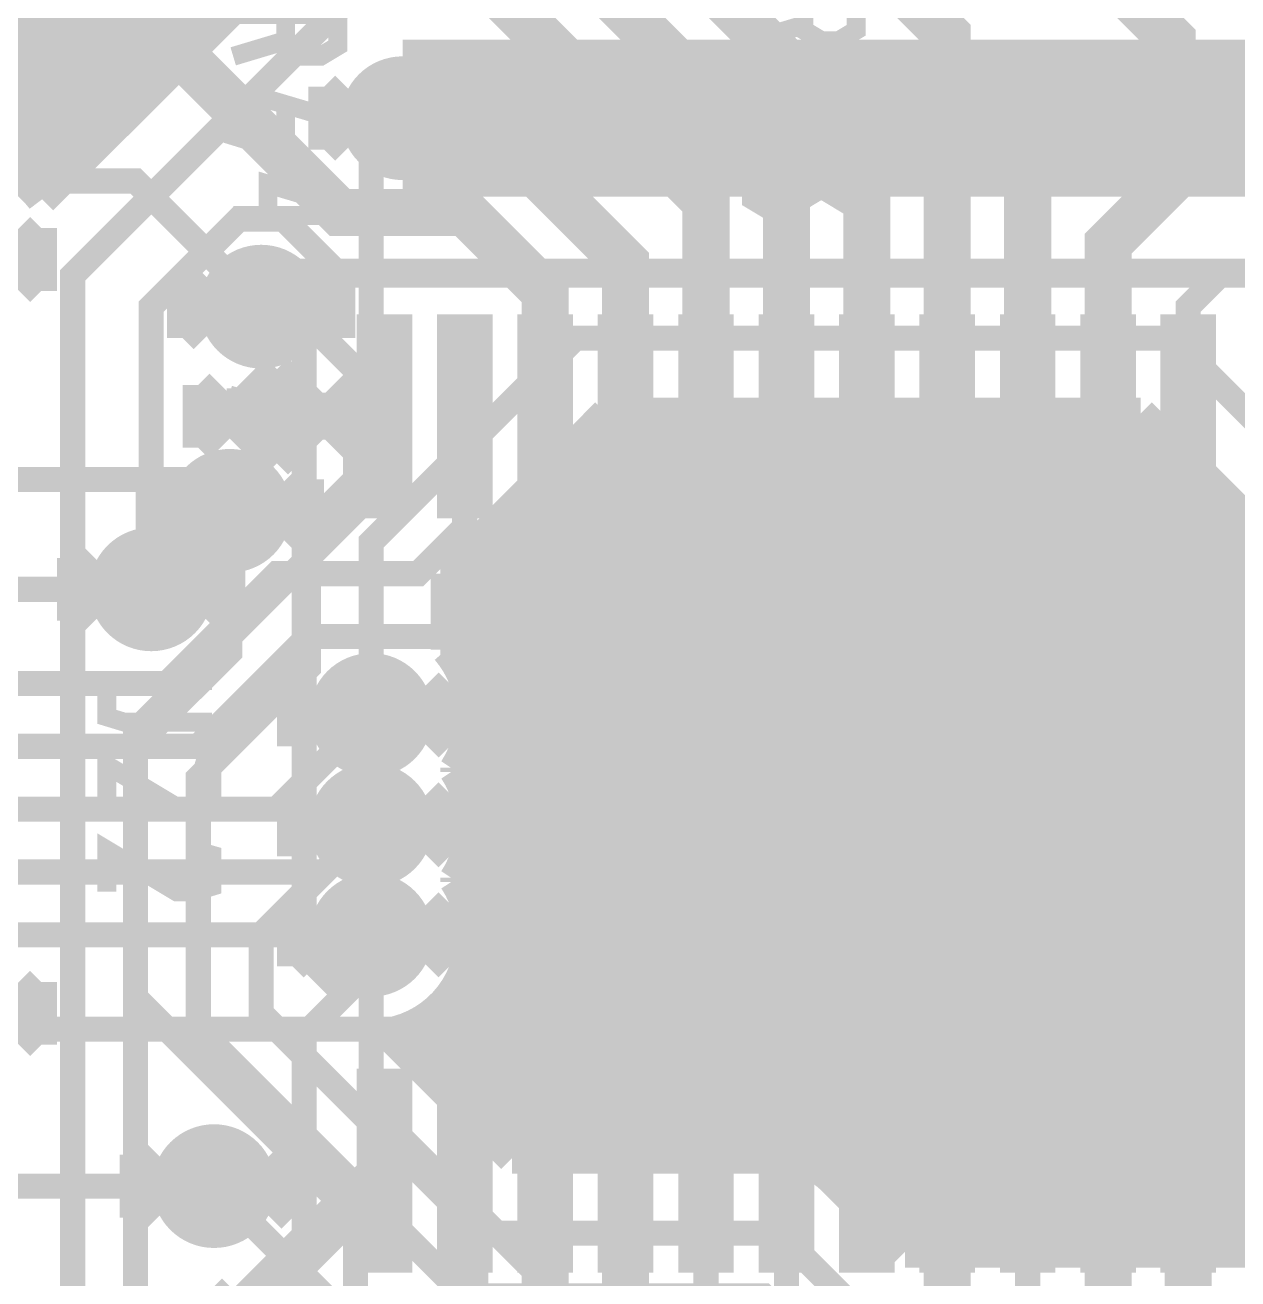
# Model space of a CAD drawing. Extents: x -10 to 131, y -93 to 209.
# Drawn here: x 1.14 to 10.95, y 46.24 to 56.38 of the extents above; entities that cross this region are included whole.
import ezdxf

# ---------------------------------------------------------------- set-up
doc = ezdxf.new("R2010")
doc.units = 0
doc.header["$MEASUREMENT"] = 0
doc.layers.get('0').update_dxf_attribs({"linetype": 'CONTINUOUS'})
for name, color, linetype in [('22-303-0_AST', 7, 'CONTINUOUS'), ('22-303-0_BOT', 2, 'CONTINUOUS'), ('22-303-0_DRD', 6, 'CONTINUOUS'), ('22-303-0_DRL', 1, 'CONTINUOUS'), ('22-303-0_GND', 3, 'CONTINUOUS'), ('22-303-0_IN1', 10, 'CONTINUOUS'), ('22-303-0_SMB', 14, 'CONTINUOUS'), ('22-303-0_SMT', 9, 'CONTINUOUS'), ('22-303-0_SPT', 11, 'CONTINUOUS'), ('22-303-0_SST', 8, 'CONTINUOUS'), ('22-303-0_TOP', 15, 'CONTINUOUS'), ('THRUHOLE_TAP', 2, 'CONTINUOUS')]:
    doc.layers.add(name, color=color, linetype=linetype)

# ---------------------------------------------------------------- blocks, each defined once
blk = doc.blocks.new('ROUND_65')
at = {"const_width": 0.29972}
blk.add_lwpolyline([(-0.14986, 0, 1), (0.14986, 0, 1)], format="xyb", close=True, dxfattribs=at)
blk = doc.blocks.new('ROUND_70')
at = {"const_width": 0.29972}
blk.add_lwpolyline([(-0.14986, 0, 1), (0.14986, 0, 1)], format="xyb", close=True, dxfattribs=at)
blk = doc.blocks.new('ROUND_75')
at = {"const_width": 0.29972}
blk.add_lwpolyline([(-0.14986, 0, 1), (0.14986, 0, 1)], format="xyb", close=True, dxfattribs=at)
blk = doc.blocks.new('ROUND_115')
at = {"const_width": 0.10033}
blk.add_lwpolyline([(-0.050164, 0, 1), (0.050164, 0, 1)], format="xyb", close=True, dxfattribs=at)
blk = doc.blocks.new('ROUND_116')
at = {"const_width": 0.10033}
blk.add_lwpolyline([(-0.050164, 0, 1), (0.050164, 0, 1)], format="xyb", close=True, dxfattribs=at)
blk = doc.blocks.new('ROUND_117')
at = {"const_width": 0.10033}
blk.add_lwpolyline([(-0.050164, 0, 1), (0.050164, 0, 1)], format="xyb", close=True, dxfattribs=at)
blk = doc.blocks.new('ROUND_79')
at = {"const_width": 0.0635}
blk.add_lwpolyline([(-0.03175, 0, 1), (0.03175, 0, 1)], format="xyb", close=True, dxfattribs=at)
blk = doc.blocks.new('ROUND_98')
at = {"const_width": 0.50038}
blk.add_lwpolyline([(-0.25019, 0, 1), (0.25019, 0, 1)], format="xyb", close=True, dxfattribs=at)
blk = doc.blocks.new('ROUND_100')
at = {"const_width": 0.50038}
blk.add_lwpolyline([(-0.25019, 0, 1), (0.25019, 0, 1)], format="xyb", close=True, dxfattribs=at)
blk = doc.blocks.new('ROUND_101')
at = {"const_width": 0.0635}
blk.add_lwpolyline([(-0.03175, 0, 1), (0.03175, 0, 1)], format="xyb", close=True, dxfattribs=at)
blk = doc.blocks.new('RECTANGLE_54')
blk.add_solid([(2.16027, 1.49987), (2.16027, -1.49987), (-2.16027, 1.49987), (-2.16027, -1.49987)])
blk = doc.blocks.new('RECTANGLE_55')
blk.add_solid([(0.22479, 0.82423), (0.22479, -0.82423), (-0.22479, 0.82423), (-0.22479, -0.82423)])
blk = doc.blocks.new('ROUND_69')
at = {"const_width": 0.1016}
blk.add_lwpolyline([(-0.0508, 0, 1), (0.0508, 0, 1)], format="xyb", close=True, dxfattribs=at)
blk = doc.blocks.new('ROUND_108')
at = {"const_width": 0.10033}
blk.add_lwpolyline([(-0.050164, 0, 1), (0.050164, 0, 1)], format="xyb", close=True, dxfattribs=at)

msp = doc.modelspace()

# ---------------------------------------------------------------- linework, layer by layer
at = {"layer": '22-303-0_AST'}
for points, const_width in [([(11.84402, 54.38902), (11.84402, 45.94098), (3.7211, 45.94098), (3.39598, 46.2661), (3.39598, 48.21428), (3.7211, 48.5394), (3.39598, 48.86452), (3.39598, 54.38902), (11.84402, 54.38902)], 0.20066), ([(8.22198, 51.22418), (7.37616, 51.22418), (7.20598, 51.2826), (7.20598, 51.6382), (7.37616, 51.69662), (8.22198, 51.69662)], 0.1524), ([(7.20598, 50.38598), (7.20598, 50.85842), (7.88416, 50.38598), (8.0518, 50.38598), (8.22198, 50.4444), (8.22198, 50.8), (8.0518, 50.85842)], 0.1524), ([(7.20598, 49.54778), (7.20598, 50.02022), (7.88416, 49.54778), (8.0518, 49.54778), (8.22198, 49.6062), (8.22198, 49.9618), (8.0518, 50.02022)], 0.1524)]:
    msp.add_lwpolyline(points, dxfattribs=dict(at, const_width=const_width))
at = {"layer": '22-303-0_BOT'}
for points, const_width in [([(1.1938, 105.2576), (1.1938, 55.06466)], 0.254), ([(14.986, -24.003), (13.843, -25.146), (4.826, -25.146), (3.81, -24.13), (3.81, 2.032), (-0.381, 6.223), (-0.381, 24.765), (-1.143, 25.527), (-1.143, 34.798), (1.524, 37.465), (1.524, 54.356), (5.969, 58.801), (5.969, 73.533), (6.604, 74.168), (6.604, 100.711)], 0.2032), ([(1.4224, 63.24854), (1.4224, 55.11546)], 0.254), ([(1.651, 63.02248), (1.651, 55.34406)], 0.254), ([(2.794, 62.96152), (2.794, 56.48706)], 0.254), ([(1.8796, 62.89802), (1.8796, 55.57266)], 0.254), ([(2.5654, 62.865), (2.5654, 56.25846)], 0.254), ([(2.1082, 62.83452), (2.1082, 55.80126)], 0.254), ([(2.3368, 62.82436), (2.3368, 56.02986)], 0.254), ([(5.3594, 59.05246), (1.27762, 54.97068)], 0.254), ([(2.5908, 56.2864), (-3.3274, 56.2864)], 0.254), ([(2.3622, 56.0578), (-3.3274, 56.0578)], 0.254), ([(4.191, 55.626), (9.525, 55.626)], 1.27), ([(16.51, 55.626), (9.525, 55.626)], 1.27), ([(2.1336, 55.8292), (-3.3274, 55.8292)], 0.254), ([(1.905, 55.6006), (-3.3274, 55.6006)], 0.254), ([(1.6764, 55.372), (-3.3274, 55.372)], 0.254), ([(1.4478, 55.1434), (1.09982, 55.1434)], 0.254), ([(12.192, 54.356), (3.683, 54.356), (3.22834, 54.81066), (2.86766, 54.81066), (2.159, 54.102), (2.159, 51.816)], 0.2032), ([(8.763, 45.085), (8.128, 45.085), (7.112, 46.101), (4.699, 46.101), (2.54, 48.26), (2.54, 50.292), (3.429, 51.181), (3.429, 52.324), (3.81, 52.705), (3.81, 53.594), (3.302, 54.102), (3.048, 54.102)], 0.2032), ([(19.812, 48.006), (15.24, 52.578), (11.684, 52.578), (10.414, 53.848), (5.588, 53.848), (3.937, 52.197), (3.937, 50.8)], 0.2032), ([(2.7686, 53.34254), (2.7686, 53.25872)], 0.254), ([(2.86766, 53.3146), (2.7686, 53.3146)], 0.254), ([(2.794, 53.33492), (2.794, 53.25872)], 0.254), ([(3.2004, 53.30952), (3.2004, 53.1495)], 0.254), ([(2.794, 53.25872), (2.76861, 53.25832)], 0.254), ([(3.0226, 53.29428), (3.0226, 53.2257)], 0.254), ([(5.83946, 53.2384), (4.5466, 51.943)], 0.254), ([(10.16, 53.2384), (5.83946, 53.2384)], 0.254), ([(5.9944, 53.2384), (5.9944, 47.2186)], 0.254), ([(6.223, 53.2384), (6.223, 47.2186)], 0.254), ([(6.4516, 53.2384), (6.4516, 47.2186)], 0.254), ([(6.6802, 53.2384), (6.6802, 47.2186)], 0.254), ([(6.9088, 53.2384), (6.9088, 47.2186)], 0.254), ([(7.1374, 53.2384), (7.1374, 47.2186)], 0.254), ([(7.366, 53.2384), (7.366, 47.2059)], 0.254), ([(7.5946, 53.2384), (7.5946, 47.1043)], 0.254), ([(7.8232, 53.2384), (7.8232, 46.88586)], 0.254), ([(8.0518, 53.2384), (8.0518, 46.65726)], 0.254), ([(8.2804, 53.2384), (8.2804, 46.4566)], 0.254), ([(8.509, 53.2384), (8.509, 46.4566)], 0.254), ([(8.7376, 53.2384), (8.7376, 46.4566)], 0.254), ([(8.9662, 53.2384), (8.9662, 46.4566)], 0.254), ([(9.1948, 53.2384), (9.1948, 46.4566)], 0.254), ([(9.4234, 53.2384), (9.4234, 46.4566)], 0.254), ([(9.652, 53.2384), (9.652, 46.4566)], 0.254), ([(9.8806, 53.2384), (9.8806, 46.4566)], 0.254), ([(10.1092, 53.2384), (10.1092, 46.4566)], 0.254), ([(10.16, 53.2384), (11.24712, 52.15382)], 0.254), ([(5.7658, 53.1622), (5.7658, 47.2186)], 0.254), ([(10.3124, 53.086), (5.68706, 53.086)], 0.254), ([(10.3378, 53.0606), (10.3378, 46.4566)], 0.254), ([(5.5372, 52.9336), (5.5372, 47.2186)], 0.254), ([(10.541, 52.8574), (5.45846, 52.8574)], 0.254), ([(10.5664, 52.832), (10.5664, 46.4566)], 0.254), ([(5.3086, 52.705), (5.3086, 47.2186)], 0.254), ([(10.7696, 52.6288), (5.22986, 52.6288)], 0.254), ([(10.795, 52.6034), (10.795, 46.4566)], 0.254), ([(17.526, 40.767), (10.033, 40.767), (9.271, 40.005), (3.048, 40.005), (2.54, 40.513), (2.54, 45.339), (2.032, 45.847), (2.032, 50.546), (2.794, 51.308), (2.794, 52.451)], 0.2032), ([(10.9982, 52.4002), (5.00126, 52.4002)], 0.254), ([(5.08, 52.4764), (5.08, 47.2186)], 0.254), ([(11.0236, 52.3748), (11.0236, 46.4566)], 0.254), ([(4.8514, 52.2478), (4.8514, 47.44466)], 0.254), ([(11.2268, 52.1716), (4.77266, 52.1716)], 0.254), ([(4.6228, 52.0192), (4.6228, 51.22672)], 0.254), ([(15.0114, 51.943), (4.5466, 51.943)], 0.254), ([(4.5466, 51.943), (4.5466, 51.32832)], 0.254), ([(15.24, 51.7144), (4.5466, 51.7144)], 0.254), ([(15.4686, 51.4858), (4.5466, 51.4858)], 0.254), ([(15.6972, 51.2572), (4.60248, 51.2572)], 0.254), ([(15.9258, 51.0286), (4.7117, 51.0286)], 0.254), ([(16.1544, 50.8), (4.74472, 50.8)], 0.254), ([(16.383, 50.5714), (4.7117, 50.5714)], 0.254), ([(4.6228, 50.37328), (4.6228, 50.33772)], 0.254), ([(16.6116, 50.3428), (4.62026, 50.3428)], 0.254), ([(16.8402, 50.1142), (4.71932, 50.1142)], 0.254), ([(12.319, 45.847), (8.001, 45.847), (7.239, 46.609), (4.826, 46.609), (3.048, 48.387), (3.048, 49.022), (3.937, 49.911)], 0.2032), ([(17.0688, 49.8856), (4.74472, 49.8856)], 0.254), ([(17.2974, 49.657), (4.70408, 49.657)], 0.254), ([(4.6228, 49.48428), (4.6228, 49.44872)], 0.254), ([(17.526, 49.4284), (4.6355, 49.4284)], 0.254), ([(17.7546, 49.1998), (4.7244, 49.1998)], 0.254), ([(17.9832, 48.9712), (4.74218, 48.9712)], 0.254), ([(18.2118, 48.7426), (4.69392, 48.7426)], 0.254), ([(4.6228, 48.59528), (4.6228, 47.67326)], 0.254), ([(18.4404, 48.514), (4.56438, 48.514)], 0.254), ([(4.3942, 48.35652), (4.3942, 47.90186)], 0.254), ([(4.1656, 48.2473), (4.1656, 48.13046)], 0.254), ([(18.669, 48.2854), (4.2672, 48.2854)], 0.254), ([(4.07162, 48.22444), (5.07746, 47.2186)], 0.254), ([(18.8976, 48.0568), (4.23926, 48.0568)], 0.254), ([(19.0246, 47.8282), (4.46786, 47.8282)], 0.254), ([(19.1135, 47.5996), (4.69646, 47.5996)], 0.254), ([(19.31162, 47.371), (4.92506, 47.371)], 0.254), ([(7.239, 47.2186), (5.07746, 47.2186)], 0.254), ([(18.74266, 47.1424), (7.53364, 47.1424)], 0.254), ([(7.6708, 47.0408), (8.25246, 46.4566)], 0.254), ([(2.667, 46.99), (4.064, 45.593), (6.858, 45.593), (7.239, 45.212), (7.239, 44.323)], 0.2032), ([(18.3388, 46.9138), (7.79526, 46.9138)], 0.254), ([(18.1864, 46.6852), (8.02386, 46.6852)], 0.254), ([(11.78814, 46.4566), (8.25246, 46.4566)], 0.254), ([(11.78814, 46.4566), (8.25246, 46.4566)], 0.254), ([(2.6416, 46.1518), (2.6416, 46.09846)], 0.254), ([(2.6416, 46.1518), (3.62712, 45.16882)], 0.254)]:
    msp.add_lwpolyline(points, dxfattribs=dict(at, const_width=const_width))
at = {"layer": '22-303-0_BOT', "const_width": 0.254}
for points in [[(1.27762, 54.97068, 0.2345726), (0.635, 55.28972)], [(2.7686, 53.34254, 0.0883602), (3.048, 53.29278)], [(3.2004, 53.1495, 0.1325032), (2.794, 53.25912)], [(3.048, 53.29428, 0.0475322), (3.20053, 53.30881)], [(4.74472, 50.8, 0.1804438), (4.54738, 51.329)], [(4.6101, 50.3555, 0.1469533), (4.74362, 50.8)], [(4.74472, 49.911, 0.1469529), (4.61101, 50.3561)], [(4.6101, 49.4665, 0.1469533), (4.74362, 49.911)], [(4.74472, 49.022, 0.1469529), (4.61101, 49.4671)], [(4.07162, 48.22444, 0.3660448), (4.74472, 49.022)], [(7.6708, 47.0408, 0.1989124), (7.239, 47.21966)], [(7.6708, 47.0408, 0.1989124), (7.239, 47.21966)]]:
    msp.add_lwpolyline(points, format="xyb", dxfattribs=at)
at = {"layer": '22-303-0_DRD', "const_width": 0.254}
for points in [[(3.556, 55.372), (4.191, 56.007)], [(3.556, 55.372), (4.191, 56.007)], [(4.191, 56.007), (4.826, 55.372)], [(4.191, 56.007), (4.826, 55.372)], [(8.89, 55.372), (9.525, 56.007)], [(8.89, 55.372), (9.525, 56.007)], [(9.525, 56.007), (10.16, 55.372)], [(9.525, 56.007), (10.16, 55.372)], [(3.556, 55.88), (3.556, 55.372)], [(4.191, 55.245), (3.556, 55.88)], [(3.556, 55.88), (3.556, 55.372)], [(4.191, 55.245), (3.556, 55.88)], [(4.826, 55.88), (4.191, 55.245)], [(4.826, 55.88), (4.191, 55.245)], [(4.826, 55.372), (4.826, 55.88)], [(4.826, 55.372), (4.826, 55.88)], [(8.89, 55.88), (8.89, 55.372)], [(9.525, 55.245), (8.89, 55.88)], [(8.89, 55.88), (8.89, 55.372)], [(9.525, 55.245), (8.89, 55.88)], [(10.16, 55.88), (9.525, 55.245)], [(10.16, 55.88), (9.525, 55.245)], [(10.16, 55.372), (10.16, 55.88)], [(10.16, 55.372), (10.16, 55.88)], [(0.635, 54.864), (1.27, 54.229)], [(1.27, 54.737), (0.635, 54.102)], [(1.27, 54.229), (1.27, 54.737)], [(2.413, 53.848), (3.048, 54.483)], [(3.048, 54.483), (3.683, 53.848)], [(2.413, 54.356), (2.413, 53.848)], [(3.048, 53.721), (2.413, 54.356)], [(3.683, 54.356), (3.048, 53.721)], [(3.683, 53.848), (3.683, 54.356)], [(2.54, 52.96154), (3.175, 53.59654)], [(2.54, 52.96154), (3.175, 53.59654)], [(2.54, 52.96154), (3.175, 53.59654)], [(2.54, 52.96154), (3.175, 53.59654)], [(3.175, 53.59654), (3.81, 52.96154)], [(3.175, 53.59654), (3.81, 52.96154)], [(3.175, 53.59654), (3.81, 52.96154)], [(3.175, 53.59654), (3.81, 52.96154)], [(2.54, 53.46954), (2.54, 52.96154)], [(3.175, 52.83454), (2.54, 53.46954)], [(2.54, 53.46954), (2.54, 52.96154)], [(3.175, 52.83454), (2.54, 53.46954)], [(2.54, 53.46954), (2.54, 52.96154)], [(3.175, 52.83454), (2.54, 53.46954)], [(2.54, 53.46954), (2.54, 52.96154)], [(3.175, 52.83454), (2.54, 53.46954)], [(3.81, 53.46954), (3.175, 52.83454)], [(3.81, 53.46954), (3.175, 52.83454)], [(3.81, 53.46954), (3.175, 52.83454)], [(3.81, 53.46954), (3.175, 52.83454)], [(3.81, 52.96154), (3.81, 53.46954)], [(3.81, 52.96154), (3.81, 53.46954)], [(3.81, 52.96154), (3.81, 53.46954)], [(3.81, 52.96154), (3.81, 53.46954)], [(2.159, 52.197), (2.794, 52.832)], [(2.794, 52.832), (3.429, 52.197)], [(2.159, 52.705), (2.159, 52.197)], [(2.794, 52.07), (2.159, 52.705)], [(3.429, 52.705), (2.794, 52.07)], [(3.429, 52.197), (3.429, 52.705)], [(1.524, 51.562), (2.159, 52.197)], [(2.159, 52.197), (2.794, 51.562)], [(1.524, 52.07), (1.524, 51.562)], [(2.159, 51.435), (1.524, 52.07)], [(2.794, 52.07), (2.159, 51.435)], [(2.794, 51.562), (2.794, 52.07)], [(5.207, 51.054), (5.842, 51.689)], [(5.842, 51.689), (6.477, 51.054)], [(6.985, 51.054), (7.62, 51.689)], [(7.62, 51.689), (8.255, 51.054)], [(8.763, 51.054), (9.398, 51.689)], [(9.398, 51.689), (10.033, 51.054)], [(5.207, 51.562), (5.207, 51.054)], [(5.842, 50.927), (5.207, 51.562)], [(6.477, 51.562), (5.842, 50.927)], [(6.477, 51.054), (6.477, 51.562)], [(6.985, 51.562), (6.985, 51.054)], [(7.62, 50.927), (6.985, 51.562)], [(8.255, 51.562), (7.62, 50.927)], [(8.255, 51.054), (8.255, 51.562)], [(8.763, 51.562), (8.763, 51.054)], [(9.398, 50.927), (8.763, 51.562)], [(10.033, 51.562), (9.398, 50.927)], [(10.033, 51.054), (10.033, 51.562)], [(3.302, 50.546), (3.937, 51.181)], [(3.937, 51.181), (4.572, 50.546)], [(3.302, 51.054), (3.302, 50.546)], [(3.937, 50.419), (3.302, 51.054)], [(4.572, 51.054), (3.937, 50.419)], [(4.572, 50.546), (4.572, 51.054)], [(8.763, 50.038), (9.398, 50.673)], [(9.398, 50.673), (10.033, 50.038)], [(5.207, 49.911), (5.842, 50.546)], [(5.842, 50.546), (6.477, 49.911)], [(6.985, 49.911), (7.62, 50.546)], [(7.62, 50.546), (8.255, 49.911)], [(8.763, 50.546), (8.763, 50.038)], [(9.398, 49.911), (8.763, 50.546)], [(10.033, 50.546), (9.398, 49.911)], [(10.033, 50.038), (10.033, 50.546)], [(5.207, 50.419), (5.207, 49.911)], [(5.842, 49.784), (5.207, 50.419)], [(6.477, 50.419), (5.842, 49.784)], [(6.477, 49.911), (6.477, 50.419)], [(6.985, 50.419), (6.985, 49.911)], [(7.62, 49.784), (6.985, 50.419)], [(8.255, 50.419), (7.62, 49.784)], [(8.255, 49.911), (8.255, 50.419)], [(3.302, 49.657), (3.937, 50.292)], [(3.937, 50.292), (4.572, 49.657)], [(3.302, 50.165), (3.302, 49.657)], [(3.937, 49.53), (3.302, 50.165)], [(4.572, 50.165), (3.937, 49.53)], [(4.572, 49.657), (4.572, 50.165)], [(3.302, 48.768), (3.937, 49.403)], [(3.937, 49.403), (4.572, 48.768)], [(5.207, 48.768), (5.842, 49.403)], [(5.842, 49.403), (6.477, 48.768)], [(6.985, 48.768), (7.62, 49.403)], [(7.62, 49.403), (8.255, 48.768)], [(8.763, 48.768), (9.398, 49.403)], [(9.398, 49.403), (10.033, 48.768)], [(3.302, 49.276), (3.302, 48.768)], [(3.937, 48.641), (3.302, 49.276)], [(4.572, 49.276), (3.937, 48.641)], [(4.572, 48.768), (4.572, 49.276)], [(5.207, 49.276), (5.207, 48.768)], [(5.842, 48.641), (5.207, 49.276)], [(6.477, 49.276), (5.842, 48.641)], [(6.477, 48.768), (6.477, 49.276)], [(6.985, 49.276), (6.985, 48.768)], [(7.62, 48.641), (6.985, 49.276)], [(8.255, 49.276), (7.62, 48.641)], [(8.255, 48.768), (8.255, 49.276)], [(8.763, 49.276), (8.763, 48.768)], [(9.398, 48.641), (8.763, 49.276)], [(10.033, 49.276), (9.398, 48.641)], [(10.033, 48.768), (10.033, 49.276)], [(0.635, 48.768), (1.27, 48.133)], [(1.27, 48.641), (0.635, 48.006)], [(1.27, 48.133), (1.27, 48.641)], [(2.032, 46.736), (2.667, 47.371)], [(2.667, 47.371), (3.302, 46.736)], [(2.032, 47.244), (2.032, 46.736)], [(2.667, 46.609), (2.032, 47.244)], [(3.302, 47.244), (2.667, 46.609)], [(3.302, 46.736), (3.302, 47.244)]]:
    msp.add_lwpolyline(points, dxfattribs=at)
at = {"layer": '22-303-0_IN1', "const_width": 0.2032}
for points in [[(3.81, 40.64), (3.81, 46.736), (2.032, 48.514), (2.032, 50.673), (3.937, 52.578), (3.937, 55.372), (4.191, 55.626)], [(6.604, 44.958), (3.937, 47.625), (3.937, 49.022)]]:
    msp.add_lwpolyline(points, dxfattribs=at)
at = {"layer": '22-303-0_SMB', "const_width": 0.254}
for points in [[(10.033, 52.959), (5.842, 52.959), (5.08, 52.197), (5.08, 47.498)], [(10.0838, 52.9082), (5.7912, 52.9082)], [(5.8674, 52.959), (5.8674, 47.498)], [(6.096, 52.959), (6.096, 47.498)], [(6.3246, 52.959), (6.3246, 47.498)], [(6.5532, 52.959), (6.5532, 47.498)], [(6.7818, 52.959), (6.7818, 47.498)], [(7.0104, 52.959), (7.0104, 47.498)], [(7.239, 52.959), (7.239, 47.498)], [(7.4676, 52.959), (7.4676, 47.498)], [(7.6962, 52.959), (7.6962, 47.4218)], [(7.9248, 52.959), (7.9248, 47.1932)], [(8.1534, 52.959), (8.1534, 46.9646)], [(8.382, 52.959), (8.382, 46.736)], [(8.6106, 52.959), (8.6106, 46.736)], [(8.8392, 52.959), (8.8392, 46.736)], [(9.0678, 52.959), (9.0678, 46.736)], [(9.2964, 52.959), (9.2964, 46.736)], [(9.525, 52.959), (9.525, 46.736)], [(9.7536, 52.959), (9.7536, 46.736)], [(9.9822, 52.959), (9.9822, 46.736)], [(10.033, 52.959), (11.303, 51.689)], [(5.6388, 52.7558), (5.6388, 47.498)], [(10.2108, 52.7812), (10.2108, 46.736)], [(10.3124, 52.6796), (5.5626, 52.6796)], [(5.4102, 52.5272), (5.4102, 47.498)], [(10.4394, 52.5526), (10.4394, 46.736)], [(10.541, 52.451), (5.334, 52.451)], [(5.1816, 52.2986), (5.1816, 47.498)], [(10.668, 52.324), (10.668, 46.736)], [(10.7696, 52.2224), (5.1054, 52.2224)], [(10.8966, 52.0954), (10.8966, 46.736)], [(10.9982, 51.9938), (5.08, 51.9938)], [(11.2268, 51.7652), (5.08, 51.7652)], [(15.1384, 51.5366), (5.08, 51.5366)], [(15.367, 51.308), (5.08, 51.308)], [(15.5956, 51.0794), (5.08, 51.0794)], [(15.8242, 50.8508), (5.08, 50.8508)], [(16.0528, 50.6222), (5.08, 50.6222)], [(16.2814, 50.3936), (5.08, 50.3936)], [(16.51, 50.165), (5.08, 50.165)], [(16.7386, 49.9364), (5.08, 49.9364)], [(16.9672, 49.7078), (5.08, 49.7078)], [(17.1958, 49.4792), (5.08, 49.4792)], [(17.4244, 49.2506), (5.08, 49.2506)], [(17.653, 49.022), (5.08, 49.022)], [(17.8816, 48.7934), (5.08, 48.7934)], [(18.034, 48.5648), (5.08, 48.5648)], [(18.034, 48.3362), (5.08, 48.3362)], [(18.034, 48.1076), (5.08, 48.1076)], [(18.034, 47.879), (5.08, 47.879)], [(18.034, 47.6504), (5.08, 47.6504)], [(7.62, 47.498), (5.08, 47.498)], [(7.62, 47.498), (8.382, 46.736)], [(18.034, 47.4218), (7.6962, 47.4218)], [(18.034, 47.1932), (7.9248, 47.1932)], [(18.034, 46.9646), (8.1534, 46.9646)], [(13.335, 46.736), (8.382, 46.736)]]:
    msp.add_lwpolyline(points, dxfattribs=at)
at = {"layer": '22-303-0_SST'}
for points, const_width in [([(7.43712, 56.5912), (7.43712, 56.3372), (7.57682, 56.25338), (7.71906, 56.25338), (7.85876, 56.3372), (7.85876, 56.5912), (7.01294, 56.5912)], 0.1524), ([(3.24612, 56.4642), (3.24612, 56.2102), (3.38582, 56.12638), (3.52806, 56.12638), (3.66776, 56.2102), (3.66776, 56.4642), (2.82194, 56.4642)], 0.1524), ([(7.43712, 56.38038), (7.01294, 56.25338)], 0.1524), ([(3.24612, 56.25338), (2.82194, 56.12638)], 0.1524), ([(7.43712, 55.86476), (7.43712, 55.61076), (7.29488, 55.56758), (7.15264, 55.56758), (7.01294, 55.61076), (7.01294, 55.86476), (7.15264, 55.9054), (7.29488, 55.9054), (7.85876, 55.73776)], 0.1524), ([(3.24612, 55.73776), (3.24612, 55.48376), (3.10388, 55.44058), (2.96164, 55.44058), (2.82194, 55.48376), (2.82194, 55.73776), (2.96164, 55.7784), (3.10388, 55.7784), (3.66776, 55.61076)], 0.1524), ([(7.15264, 55.2196), (7.01294, 55.13578), (7.01294, 54.9656), (7.15264, 54.88178), (7.29488, 54.88178), (7.57682, 55.05196), (7.85876, 54.88178), (7.85876, 55.2196)], 0.1524), ([(3.10388, 54.75478), (3.10388, 55.0926), (3.66776, 54.92496), (3.66776, 54.8386), (2.82194, 54.8386)], 0.1524), ([(11.84402, 54.38902), (3.39598, 54.38902), (3.39598, 48.86452), (3.7211, 48.5394), (3.39598, 48.21428), (3.39598, 46.2661), (3.7211, 45.94098), (11.84402, 45.94098), (11.84402, 54.38902)], 0.20066), ([(2.64922, 50.74158), (1.9431, 50.74158), (1.80086, 50.78476), (1.80086, 51.03876), (1.9431, 51.0794), (2.64922, 51.0794)], 0.1524), ([(1.80086, 50.05578), (1.80086, 50.3936), (2.36474, 50.05578), (2.50698, 50.05578), (2.64922, 50.09896), (2.64922, 50.35296), (2.50698, 50.3936)], 0.1524), ([(1.80086, 49.36998), (1.80086, 49.7078), (2.36474, 49.36998), (2.50698, 49.36998), (2.64922, 49.41316), (2.64922, 49.66716), (2.50698, 49.7078)], 0.1524)]:
    msp.add_lwpolyline(points, dxfattribs=dict(at, const_width=const_width))
at = {"layer": '22-303-0_TOP'}
for points, const_width in [([(9.89584, 53.21554), (9.89584, 54.61), (10.414, 55.12816), (10.414, 56.261), (8.89, 57.785), (8.89, 67.183), (6.49224, 69.58076), (3.02006, 69.58076)], 0.381), ([(7.29488, 53.21554), (7.29488, 55.18912), (5.334, 57.15), (5.334, 62.611), (6.20776, 63.48476), (6.20776, 66.81724), (5.44576, 67.57924), (-0.48006, 67.57924)], 0.381), ([(7.366, 67.4624), (7.366, 63.754), (5.969, 62.357), (5.969, 57.404), (7.94512, 55.42788), (7.94512, 53.21554)], 0.381), ([(5.34416, 53.21554), (5.34416, 54.21884), (4.699, 54.864), (3.683, 54.864), (0, 58.547), (0, 65.32626), (0.254, 65.58026), (3.02006, 65.58026)], 0.381), ([(6.64464, 53.21554), (6.64464, 54.95036), (3.5814, 58.0136), (3.175, 58.0136)], 0.381), ([(8.59536, 53.21554), (8.59536, 56.30164), (7.366, 57.531), (7.366, 58.0136)], 0.381), ([(-6.731, 51.689), (-5.588, 50.546), (2.54, 50.546), (3.429, 51.435), (4.572, 51.435), (5.207, 52.07), (13.081, 52.07), (14.351, 50.8), (18.288, 50.8), (18.669, 51.181), (18.669, 54.229), (20.955, 56.515), (32.512, 56.515), (44.196, 44.831), (51.054, 44.831)], 0.2032), ([(5.9944, 53.21554), (5.9944, 54.4576), (4.826, 55.626), (4.191, 55.626)], 0.381), ([(4.191, 55.626), (4.826, 55.626), (5.9944, 54.4576), (5.9944, 53.21554)], 0.381), ([(9.525, 55.626), (9.2456, 55.3466), (9.2456, 53.21554)], 0.381), ([(9.525, 55.626), (9.2456, 55.3466), (9.2456, 53.21554)], 0.381), ([(3.048, 54.102), (2.032, 55.118), (-4.191, 55.118), (-4.953, 54.356), (-5.82676, 54.356), (-6.33476, 53.848), (-6.33476, 52.95392)], 0.2032), ([(10.54354, 53.21554), (10.54354, 54.102), (10.79754, 54.356), (12.192, 54.356)], 0.2032), ([(3.175, 53.21554), (4.04622, 53.21554)], 0.381), ([(4.04622, 53.21554), (3.175, 53.21554)], 0.381), ([(4.04622, 53.21554), (3.175, 53.21554)], 0.381), ([(4.04622, 53.21554), (3.175, 53.21554)], 0.381), ([(-3.7338, 52.95392), (-3.7338, 51.7398), (-3.048, 51.054), (2.286, 51.054), (3.175, 51.943), (4.318, 51.943), (4.69392, 52.31892), (4.69392, 53.21554)], 0.2032), ([(2.159, 51.816), (-1.53162, 51.816), (-1.78562, 52.07), (-1.78562, 52.95392)], 0.2032), ([(2.794, 52.451), (2.54, 52.705), (-0.88646, 52.705), (-1.13538, 52.95392)], 0.2032), ([(3.937, 50.8), (3.175, 50.038), (-3.42138, 50.038), (-6.33476, 47.13478), (-6.33476, 46.355)], 0.2032), ([(3.937, 49.911), (3.556, 49.53), (-3.17246, 49.53), (-4.38404, 48.32096), (-4.38404, 46.355)], 0.2032), ([(3.937, 49.022), (-2.921, 49.022), (-3.7338, 48.20666), (-3.7338, 46.355)], 0.2032), ([(7.94512, 47.11446), (7.94512, 48.006), (7.69112, 48.26), (0.762, 48.26), (0.635, 48.387)], 0.2032), ([(-1.78562, 46.355), (-1.78562, 47.498), (-1.778, 47.50562), (-1.778, 47.879), (-1.397, 48.26), (-0.508, 48.26), (0.762, 46.99), (2.667, 46.99)], 0.2032), ([(4.69392, 47.11446), (4.69392, 46.09592), (2.921, 44.323), (2.921, 42.3418), (2.413, 41.8338), (1.905, 41.8338)], 0.381), ([(4.04622, 47.11446), (1.905, 44.97578), (1.905, 43.2562)], 0.381), ([(3.81, 43.2562), (3.81, 44.323), (5.34416, 45.85716), (5.34416, 47.11446)], 0.381), ([(5.9944, 47.11446), (5.9944, 45.593), (5.8674, 45.466), (5.8674, 44.6786), (6.35, 44.196), (6.35, 42.9514)], 0.381), ([(8.59536, 47.11446), (8.59536, 45.93336), (8.001, 45.339), (8.001, 43.6372), (8.382, 43.2562), (8.89, 43.2562)], 0.381), ([(10.795, 43.561), (10.795, 44.958), (9.89584, 45.85716), (9.89584, 47.11446)], 0.381), ([(12.44854, 44.7294), (11.9126, 44.7294), (10.54354, 46.09592), (10.54354, 47.11446)], 0.381), ([(6.64464, 47.11446), (6.64464, 45.085), (6.604, 45.04436), (6.604, 44.958)], 0.2032), ([(7.239, 44.323), (7.239, 44.39412), (7.29488, 44.45), (7.29488, 47.11446)], 0.2032), ([(9.2456, 47.11446), (9.2456, 45.9994), (9.398, 45.847), (9.398, 44.45)], 0.2032), ([(9.2456, 47.11446), (9.2456, 45.9994), (9.398, 45.847), (9.398, 44.45)], 0.2032)]:
    msp.add_lwpolyline(points, dxfattribs=dict(at, const_width=const_width))

# ---------------------------------------------------------------- block references
at = {"layer": '22-303-0_BOT'}
for name, p in [('ROUND_70', (4.191, 55.626)), ('ROUND_70', (9.525, 55.626)), ('ROUND_70', (3.048, 54.102)), ('ROUND_75', (3.175, 53.21554)), ('ROUND_70', (2.794, 52.451)), ('ROUND_70', (2.159, 51.816)), ('ROUND_65', (5.842, 51.308)), ('ROUND_65', (7.62, 51.308)), ('ROUND_65', (9.398, 51.308)), ('ROUND_70', (3.937, 50.8)), ('ROUND_65', (9.398, 50.292)), ('ROUND_65', (5.842, 50.165)), ('ROUND_65', (7.62, 50.165)), ('ROUND_70', (3.937, 49.911)), ('ROUND_70', (3.937, 49.022)), ('ROUND_65', (5.842, 49.022)), ('ROUND_65', (7.62, 49.022)), ('ROUND_65', (9.398, 49.022)), ('ROUND_70', (2.667, 46.99))]:
    msp.add_blockref(name, p, dxfattribs=at)
at = {"layer": '22-303-0_DRL'}
for name, p in [('ROUND_117', (4.191, 55.626)), ('ROUND_117', (9.525, 55.626)), ('ROUND_117', (3.048, 54.102)), ('ROUND_117', (3.175, 53.21554)), ('ROUND_117', (2.794, 52.451)), ('ROUND_117', (2.159, 51.816)), ('ROUND_115', (5.842, 51.308)), ('ROUND_115', (7.62, 51.308)), ('ROUND_115', (9.398, 51.308)), ('ROUND_117', (3.937, 50.8)), ('ROUND_115', (9.398, 50.292)), ('ROUND_115', (5.842, 50.165)), ('ROUND_115', (7.62, 50.165)), ('ROUND_117', (3.937, 49.911)), ('ROUND_116', (3.937, 49.022)), ('ROUND_115', (5.842, 49.022)), ('ROUND_115', (7.62, 49.022)), ('ROUND_115', (9.398, 49.022)), ('ROUND_117', (2.667, 46.99))]:
    msp.add_blockref(name, p, dxfattribs=at)
at = {"layer": '22-303-0_GND'}
for name, p in [('ROUND_100', (4.191, 55.626)), ('ROUND_100', (9.525, 55.626)), ('ROUND_100', (3.048, 54.102)), ('ROUND_101', (3.175, 53.21554)), ('ROUND_100', (2.794, 52.451)), ('ROUND_100', (2.159, 51.816)), ('ROUND_79', (5.842, 51.308)), ('ROUND_79', (7.62, 51.308)), ('ROUND_79', (9.398, 51.308)), ('ROUND_100', (3.937, 50.8)), ('ROUND_100', (3.937, 49.911)), ('ROUND_79', (9.398, 50.292)), ('ROUND_79', (5.842, 50.165)), ('ROUND_79', (7.62, 50.165)), ('ROUND_98', (3.937, 49.022)), ('ROUND_79', (5.842, 49.022)), ('ROUND_79', (7.62, 49.022)), ('ROUND_79', (9.398, 49.022)), ('ROUND_100', (2.667, 46.99))]:
    msp.add_blockref(name, p, dxfattribs=at)
at = {"layer": '22-303-0_IN1'}
for name, p in [('ROUND_70', (4.191, 55.626)), ('ROUND_70', (9.525, 55.626)), ('ROUND_70', (3.048, 54.102)), ('ROUND_75', (3.175, 53.21554)), ('ROUND_70', (2.794, 52.451)), ('ROUND_70', (2.159, 51.816)), ('ROUND_65', (5.842, 51.308)), ('ROUND_65', (7.62, 51.308)), ('ROUND_65', (9.398, 51.308)), ('ROUND_70', (3.937, 50.8)), ('ROUND_65', (9.398, 50.292)), ('ROUND_65', (5.842, 50.165)), ('ROUND_65', (7.62, 50.165)), ('ROUND_70', (3.937, 49.911)), ('ROUND_70', (3.937, 49.022)), ('ROUND_65', (5.842, 49.022)), ('ROUND_65', (7.62, 49.022)), ('ROUND_65', (9.398, 49.022)), ('ROUND_70', (2.667, 46.99))]:
    msp.add_blockref(name, p, dxfattribs=at)
at = {"layer": '22-303-0_SMT'}
for name, p in [('RECTANGLE_55', (4.04622, 53.21554)), ('RECTANGLE_55', (4.69392, 53.21554)), ('RECTANGLE_55', (5.34416, 53.21554)), ('RECTANGLE_55', (5.9944, 53.21554)), ('RECTANGLE_55', (6.64464, 53.21554)), ('RECTANGLE_55', (7.29488, 53.21554)), ('RECTANGLE_55', (7.94512, 53.21554)), ('RECTANGLE_55', (8.59536, 53.21554)), ('RECTANGLE_55', (9.2456, 53.21554)), ('RECTANGLE_55', (9.89584, 53.21554)), ('RECTANGLE_55', (10.54354, 53.21554)), ('RECTANGLE_54', (7.62, 50.165)), ('RECTANGLE_55', (4.04622, 47.11446)), ('RECTANGLE_55', (4.69392, 47.11446)), ('RECTANGLE_55', (5.34416, 47.11446)), ('RECTANGLE_55', (5.9944, 47.11446)), ('RECTANGLE_55', (6.64464, 47.11446)), ('RECTANGLE_55', (7.29488, 47.11446)), ('RECTANGLE_55', (7.94512, 47.11446)), ('RECTANGLE_55', (8.59536, 47.11446)), ('RECTANGLE_55', (9.2456, 47.11446)), ('RECTANGLE_55', (9.89584, 47.11446)), ('RECTANGLE_55', (10.54354, 47.11446))]:
    msp.add_blockref(name, p, dxfattribs=at)
at = {"layer": '22-303-0_SPT'}
for name, p in [('RECTANGLE_55', (4.04622, 53.21554)), ('RECTANGLE_55', (4.69392, 53.21554)), ('RECTANGLE_55', (5.34416, 53.21554)), ('RECTANGLE_55', (5.9944, 53.21554)), ('RECTANGLE_55', (6.64464, 53.21554)), ('RECTANGLE_55', (7.29488, 53.21554)), ('RECTANGLE_55', (7.94512, 53.21554)), ('RECTANGLE_55', (8.59536, 53.21554)), ('RECTANGLE_55', (9.2456, 53.21554)), ('RECTANGLE_55', (9.89584, 53.21554)), ('RECTANGLE_55', (10.54354, 53.21554)), ('RECTANGLE_54', (7.62, 50.165)), ('RECTANGLE_55', (4.04622, 47.11446)), ('RECTANGLE_55', (4.69392, 47.11446)), ('RECTANGLE_55', (5.34416, 47.11446)), ('RECTANGLE_55', (5.9944, 47.11446)), ('RECTANGLE_55', (6.64464, 47.11446)), ('RECTANGLE_55', (7.29488, 47.11446)), ('RECTANGLE_55', (7.94512, 47.11446)), ('RECTANGLE_55', (8.59536, 47.11446)), ('RECTANGLE_55', (9.2456, 47.11446)), ('RECTANGLE_55', (9.89584, 47.11446)), ('RECTANGLE_55', (10.54354, 47.11446))]:
    msp.add_blockref(name, p, dxfattribs=at)
at = {"layer": '22-303-0_TOP'}
for name, p in [('ROUND_70', (4.191, 55.626)), ('ROUND_70', (9.525, 55.626)), ('ROUND_70', (3.048, 54.102)), ('RECTANGLE_55', (4.04622, 53.21554)), ('RECTANGLE_55', (4.69392, 53.21554)), ('RECTANGLE_55', (5.34416, 53.21554)), ('RECTANGLE_55', (5.9944, 53.21554)), ('RECTANGLE_55', (6.64464, 53.21554)), ('RECTANGLE_55', (7.29488, 53.21554)), ('RECTANGLE_55', (7.94512, 53.21554)), ('RECTANGLE_55', (8.59536, 53.21554)), ('RECTANGLE_55', (9.2456, 53.21554)), ('RECTANGLE_55', (9.89584, 53.21554)), ('RECTANGLE_55', (10.54354, 53.21554)), ('ROUND_70', (3.175, 53.21554)), ('ROUND_70', (2.794, 52.451)), ('ROUND_70', (2.159, 51.816)), ('RECTANGLE_54', (7.62, 50.165)), ('ROUND_65', (5.842, 51.308)), ('ROUND_65', (7.62, 51.308)), ('ROUND_65', (9.398, 51.308)), ('ROUND_70', (3.937, 50.8)), ('ROUND_65', (9.398, 50.292)), ('ROUND_65', (5.842, 50.165)), ('ROUND_65', (7.62, 50.165)), ('ROUND_70', (3.937, 49.911)), ('ROUND_69', (7.62, 50.165)), ('ROUND_70', (3.937, 49.022)), ('ROUND_65', (5.842, 49.022)), ('ROUND_65', (7.62, 49.022)), ('ROUND_65', (9.398, 49.022)), ('RECTANGLE_55', (4.04622, 47.11446)), ('RECTANGLE_55', (4.69392, 47.11446)), ('RECTANGLE_55', (5.34416, 47.11446)), ('RECTANGLE_55', (5.9944, 47.11446)), ('RECTANGLE_55', (6.64464, 47.11446)), ('RECTANGLE_55', (7.29488, 47.11446)), ('RECTANGLE_55', (7.94512, 47.11446)), ('RECTANGLE_55', (8.59536, 47.11446)), ('RECTANGLE_55', (9.2456, 47.11446)), ('RECTANGLE_55', (9.89584, 47.11446)), ('RECTANGLE_55', (10.54354, 47.11446)), ('ROUND_70', (2.667, 46.99))]:
    msp.add_blockref(name, p, dxfattribs=at)
at = {"layer": 'THRUHOLE_TAP'}
for p in [(4.191, 55.626), (9.525, 55.626), (3.048, 54.102), (3.175, 53.21554), (2.794, 52.451), (2.159, 51.816), (5.842, 51.308), (7.62, 51.308), (9.398, 51.308), (3.937, 50.8), (9.398, 50.292), (5.842, 50.165), (7.62, 50.165), (3.937, 49.911), (3.937, 49.022), (5.842, 49.022), (7.62, 49.022), (9.398, 49.022), (2.667, 46.99)]:
    msp.add_blockref('ROUND_108', p, dxfattribs=at)

doc.saveas('drawing.dxf')
